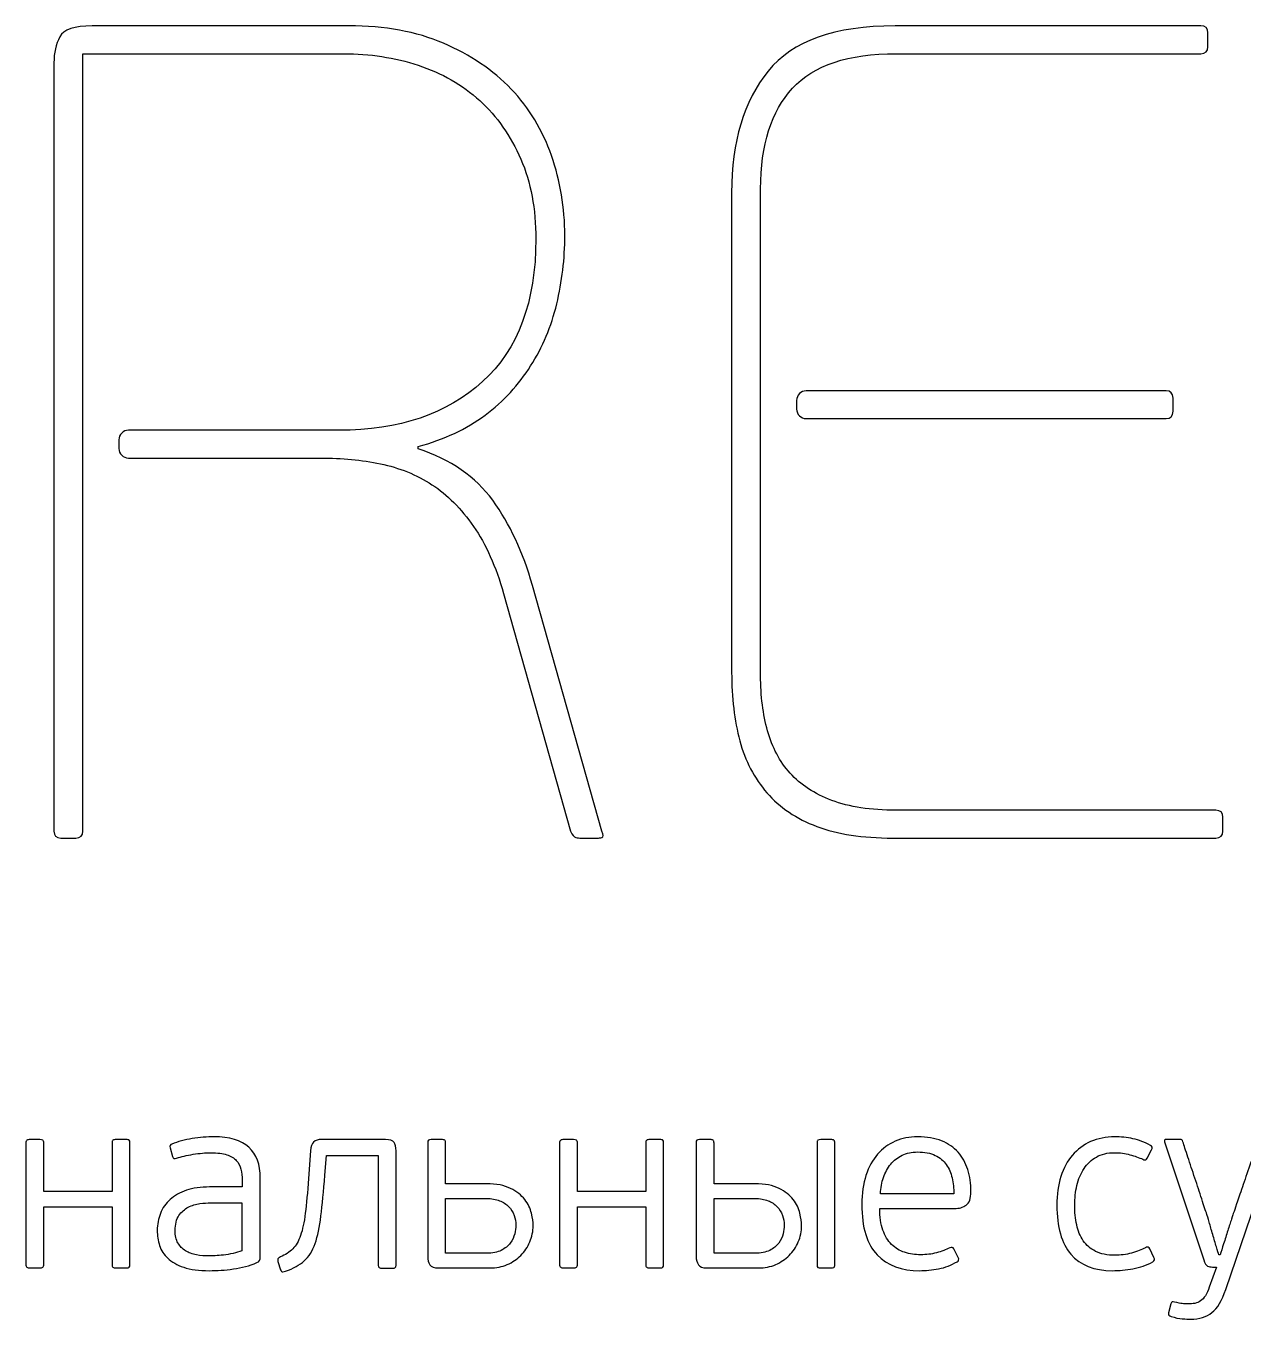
# Model space of a CAD drawing. Header units: centimetres. Extents: x -21.3 to 21.2, y -15.2 to 14.8.
# Drawn here: x 5.48 to 6.617, y -3.583 to -2.374 of the extents above; entities that cross this region are included whole.
import ezdxf

# ---------------------------------------------------------------- set-up
doc = ezdxf.new("R2010")
doc.units = ezdxf.units.CM
doc.header["$MEASUREMENT"] = 0
doc.layers.add('layer 1', color=7, linetype='Continuous')

msp = doc.modelspace()

# ---------------------------------------------------------------- linework, layer by layer
at = {"layer": 'layer 1', "color": 29}
for points, knots in [([(5.53288, -3.12645), (5.53288, -3.13079), (5.53071, -3.13295), (5.52638, -3.13295), (5.52638, -3.13295), (5.52638, -3.13295), (5.5123, -3.13295), (5.5123, -3.13295), (5.5123, -3.13295), (5.50797, -3.13295), (5.50581, -3.13079), (5.50581, -3.12645), (5.50581, -3.12645), (5.50581, -3.12645), (5.50581, -2.40857), (5.50581, -2.40857), (5.50581, -2.40857), (5.50581, -2.39918), (5.50761, -2.39106), (5.51122, -2.38421), (5.51122, -2.38421), (5.51483, -2.37735), (5.52494, -2.37392), (5.54154, -2.37392), (5.54154, -2.37392), (5.54154, -2.37392), (5.78138, -2.37392), (5.78138, -2.37392), (5.78138, -2.37392), (5.81512, -2.37392), (5.84472, -2.37933), (5.86981, -2.39016), (5.86981, -2.39016), (5.89507, -2.40099), (5.91618, -2.41524), (5.93315, -2.43293), (5.93315, -2.43293), (5.94993, -2.45062), (5.96256, -2.47137), (5.97086, -2.49519), (5.97086, -2.49519), (5.97916, -2.51901), (5.98332, -2.54392), (5.98332, -2.5699), (5.98332, -2.5699), (5.98332, -2.59156), (5.98079, -2.61285), (5.97574, -2.63379), (5.97574, -2.63379), (5.97068, -2.65472), (5.96256, -2.67403), (5.95137, -2.69172), (5.95137, -2.69172), (5.94037, -2.7094), (5.92611, -2.72474), (5.90879, -2.73773), (5.90879, -2.73773), (5.89146, -2.75073), (5.87052, -2.76047), (5.84616, -2.76697), (5.84616, -2.76697), (5.84616, -2.76697), (5.84616, -2.76913), (5.84616, -2.76913), (5.84616, -2.76913), (5.87666, -2.77924), (5.89994, -2.7953), (5.916, -2.81732), (5.916, -2.81732), (5.93188, -2.83934), (5.94434, -2.86586), (5.953, -2.8969), (5.953, -2.8969), (5.953, -2.8969), (6.01796, -3.12645), (6.01796, -3.12645), (6.01796, -3.12645), (6.01941, -3.13006), (6.01941, -3.13205), (6.01796, -3.13241), (6.01796, -3.13241), (6.01652, -3.13277), (6.01508, -3.13295), (6.01363, -3.13295), (6.01363, -3.13295), (6.01363, -3.13295), (5.99847, -3.13295), (5.99847, -3.13295), (5.99847, -3.13295), (5.99703, -3.13295), (5.99541, -3.13277), (5.9936, -3.13241), (5.9936, -3.13241), (5.9918, -3.13205), (5.99017, -3.13006), (5.98873, -3.12645), (5.98873, -3.12645), (5.98873, -3.12645), (5.92611, -2.90448), (5.92611, -2.90448), (5.92611, -2.90448), (5.91889, -2.87922), (5.90951, -2.85828), (5.89796, -2.84168), (5.89796, -2.84168), (5.8864, -2.82508), (5.87359, -2.81208), (5.85916, -2.8027), (5.85916, -2.8027), (5.84472, -2.79332), (5.82866, -2.78682), (5.81097, -2.78321), (5.81097, -2.78321), (5.79347, -2.7796), (5.77488, -2.7778), (5.75539, -2.7778), (5.75539, -2.7778), (5.75539, -2.7778), (5.57552, -2.7778), (5.57552, -2.7778), (5.57552, -2.7778), (5.57057, -2.7778), (5.56654, -2.77376), (5.56654, -2.76882), (5.56654, -2.76882), (5.56654, -2.76882), (5.56654, -2.76079), (5.56654, -2.76079), (5.56654, -2.76079), (5.56654, -2.75584), (5.57057, -2.75181), (5.57552, -2.75181), (5.57552, -2.75181), (5.57552, -2.75181), (5.77217, -2.75181), (5.77217, -2.75181), (5.77217, -2.75181), (5.82848, -2.75181), (5.87324, -2.73665), (5.90644, -2.70633), (5.90644, -2.70633), (5.93965, -2.67601), (5.95624, -2.63162), (5.95624, -2.57315), (5.95624, -2.57315), (5.95624, -2.545), (5.95155, -2.5201), (5.94217, -2.49844), (5.94217, -2.49844), (5.93279, -2.47678), (5.91997, -2.45856), (5.90373, -2.44376), (5.90373, -2.44376), (5.88749, -2.42896), (5.86836, -2.41795), (5.84634, -2.41073), (5.84634, -2.41073), (5.82433, -2.40352), (5.80105, -2.39991), (5.7765, -2.39991), (5.7765, -2.39991), (5.7765, -2.39991), (5.53288, -2.39991), (5.53288, -2.39991), (5.53288, -2.39991), (5.53288, -2.39991), (5.53288, -2.70138), (5.53288, -2.70138), (5.53288, -2.70138), (5.53288, -2.70138), (5.53288, -2.75181), (5.53288, -2.75181), (5.53288, -2.75181), (5.53288, -2.75181), (5.53288, -2.7778), (5.53288, -2.7778), (5.53288, -2.7778), (5.53288, -2.7778), (5.53288, -2.85057), (5.53288, -2.85057), (5.53288, -2.85057), (5.53288, -2.85057), (5.53288, -3.12645), (5.53288, -3.12645)], [0, 0, 0, 0, 0.0212766, 0.0212766, 0.0212766, 0.0212766, 0.0425532, 0.0425532, 0.0425532, 0.0425532, 0.0638298, 0.0638298, 0.0638298, 0.0638298, 0.0851064, 0.0851064, 0.0851064, 0.0851064, 0.106383, 0.106383, 0.106383, 0.106383, 0.1276596, 0.1276596, 0.1276596, 0.1276596, 0.1489362, 0.1489362, 0.1489362, 0.1489362, 0.1702128, 0.1702128, 0.1702128, 0.1702128, 0.1914894, 0.1914894, 0.1914894, 0.1914894, 0.212766, 0.212766, 0.212766, 0.212766, 0.2340426, 0.2340426, 0.2340426, 0.2340426, 0.2553191, 0.2553191, 0.2553191, 0.2553191, 0.2765957, 0.2765957, 0.2765957, 0.2765957, 0.2978723, 0.2978723, 0.2978723, 0.2978723, 0.3191489, 0.3191489, 0.3191489, 0.3191489, 0.3404255, 0.3404255, 0.3404255, 0.3404255, 0.3617021, 0.3617021, 0.3617021, 0.3617021, 0.3829787, 0.3829787, 0.3829787, 0.3829787, 0.4042553, 0.4042553, 0.4042553, 0.4042553, 0.4255319, 0.4255319, 0.4255319, 0.4255319, 0.4468085, 0.4468085, 0.4468085, 0.4468085, 0.4680851, 0.4680851, 0.4680851, 0.4680851, 0.4893617, 0.4893617, 0.4893617, 0.4893617, 0.5106383, 0.5106383, 0.5106383, 0.5106383, 0.5319149, 0.5319149, 0.5319149, 0.5319149, 0.5531915, 0.5531915, 0.5531915, 0.5531915, 0.5744681, 0.5744681, 0.5744681, 0.5744681, 0.5957447, 0.5957447, 0.5957447, 0.5957447, 0.6170213, 0.6170213, 0.6170213, 0.6170213, 0.6382979, 0.6382979, 0.6382979, 0.6382979, 0.6595745, 0.6595745, 0.6595745, 0.6595745, 0.6808511, 0.6808511, 0.6808511, 0.6808511, 0.7021277, 0.7021277, 0.7021277, 0.7021277, 0.7234043, 0.7234043, 0.7234043, 0.7234043, 0.7446809, 0.7446809, 0.7446809, 0.7446809, 0.7659574, 0.7659574, 0.7659574, 0.7659574, 0.787234, 0.787234, 0.787234, 0.787234, 0.8085106, 0.8085106, 0.8085106, 0.8085106, 0.8297872, 0.8297872, 0.8297872, 0.8297872, 0.8510638, 0.8510638, 0.8510638, 0.8510638, 0.8723404, 0.8723404, 0.8723404, 0.8723404, 0.893617, 0.893617, 0.893617, 0.893617, 0.9148936, 0.9148936, 0.9148936, 0.9148936, 0.9361702, 0.9361702, 0.9361702, 0.9361702, 0.9574468, 0.9574468, 0.9574468, 0.9574468, 1, 1, 1, 1]), ([(6.16631, -2.74098), (6.16631, -2.74098), (6.16631, -2.81558), (6.16631, -2.81558), (6.16631, -2.81558), (6.16631, -2.81558), (6.16631, -2.98136), (6.16631, -2.98136), (6.16631, -2.98136), (6.16631, -3.00013), (6.16847, -3.01727), (6.17281, -3.03279), (6.17281, -3.03279), (6.17714, -3.04831), (6.18418, -3.06148), (6.19392, -3.07231), (6.19392, -3.07231), (6.20366, -3.08314), (6.21666, -3.09162), (6.2329, -3.09776), (6.2329, -3.09776), (6.24914, -3.10389), (6.26917, -3.10696), (6.29299, -3.10696), (6.29299, -3.10696), (6.29299, -3.10696), (6.59184, -3.10696), (6.59184, -3.10696), (6.59184, -3.10696), (6.59617, -3.10696), (6.59834, -3.10913), (6.59834, -3.11346), (6.59834, -3.11346), (6.59834, -3.11346), (6.59834, -3.12645), (6.59834, -3.12645), (6.59834, -3.12645), (6.59834, -3.13079), (6.59617, -3.13295), (6.59184, -3.13295), (6.59184, -3.13295), (6.59184, -3.13295), (6.28974, -3.13295), (6.28974, -3.13295), (6.28974, -3.13295), (6.26159, -3.13295), (6.23795, -3.12934), (6.21882, -3.12212), (6.21882, -3.12212), (6.19969, -3.1149), (6.18418, -3.10444), (6.17226, -3.09072), (6.17226, -3.09072), (6.16035, -3.07701), (6.15187, -3.06076), (6.14682, -3.042), (6.14682, -3.042), (6.14177, -3.02323), (6.13924, -3.00193), (6.13924, -2.97811), (6.13924, -2.97811), (6.13924, -2.97811), (6.13924, -2.52984), (6.13924, -2.52984), (6.13924, -2.52984), (6.13924, -2.4822), (6.15061, -2.4443), (6.17334, -2.41615), (6.17334, -2.41615), (6.19608, -2.38799), (6.23561, -2.37392), (6.29191, -2.37392), (6.29191, -2.37392), (6.29191, -2.37392), (6.57777, -2.37392), (6.57777, -2.37392), (6.57777, -2.37392), (6.5821, -2.37392), (6.58426, -2.37609), (6.58426, -2.38042), (6.58426, -2.38042), (6.58426, -2.38042), (6.58426, -2.39341), (6.58426, -2.39341), (6.58426, -2.39341), (6.58426, -2.39774), (6.5821, -2.39991), (6.57777, -2.39991), (6.57777, -2.39991), (6.57777, -2.39991), (6.29299, -2.39991), (6.29299, -2.39991), (6.29299, -2.39991), (6.24824, -2.39991), (6.21594, -2.41073), (6.19608, -2.43221), (6.19608, -2.43221), (6.17623, -2.45387), (6.16631, -2.48508), (6.16631, -2.52623), (6.16631, -2.52623), (6.16631, -2.52623), (6.16631, -2.66639), (6.16631, -2.66639), (6.16631, -2.66639), (6.16631, -2.66639), (6.16631, -2.71499), (6.16631, -2.71499), (6.16631, -2.71499), (6.16631, -2.71499), (6.16631, -2.74098), (6.16631, -2.74098)], [0, 0, 0, 0, 0.0344828, 0.0344828, 0.0344828, 0.0344828, 0.0689655, 0.0689655, 0.0689655, 0.0689655, 0.1034483, 0.1034483, 0.1034483, 0.1034483, 0.137931, 0.137931, 0.137931, 0.137931, 0.1724138, 0.1724138, 0.1724138, 0.1724138, 0.2068966, 0.2068966, 0.2068966, 0.2068966, 0.2413793, 0.2413793, 0.2413793, 0.2413793, 0.2758621, 0.2758621, 0.2758621, 0.2758621, 0.3103448, 0.3103448, 0.3103448, 0.3103448, 0.3448276, 0.3448276, 0.3448276, 0.3448276, 0.3793103, 0.3793103, 0.3793103, 0.3793103, 0.4137931, 0.4137931, 0.4137931, 0.4137931, 0.4482759, 0.4482759, 0.4482759, 0.4482759, 0.4827586, 0.4827586, 0.4827586, 0.4827586, 0.5172414, 0.5172414, 0.5172414, 0.5172414, 0.5517241, 0.5517241, 0.5517241, 0.5517241, 0.5862069, 0.5862069, 0.5862069, 0.5862069, 0.6206897, 0.6206897, 0.6206897, 0.6206897, 0.6551724, 0.6551724, 0.6551724, 0.6551724, 0.6896552, 0.6896552, 0.6896552, 0.6896552, 0.7241379, 0.7241379, 0.7241379, 0.7241379, 0.7586207, 0.7586207, 0.7586207, 0.7586207, 0.7931034, 0.7931034, 0.7931034, 0.7931034, 0.8275862, 0.8275862, 0.8275862, 0.8275862, 0.862069, 0.862069, 0.862069, 0.862069, 0.8965517, 0.8965517, 0.8965517, 0.8965517, 0.9310345, 0.9310345, 0.9310345, 0.9310345, 1, 1, 1, 1]), ([(6.20895, -2.71499), (6.20895, -2.71499), (6.54528, -2.71499), (6.54528, -2.71499), (6.54528, -2.71499), (6.54961, -2.71499), (6.55178, -2.71734), (6.55178, -2.72185), (6.55178, -2.72185), (6.55178, -2.72185), (6.55178, -2.73413), (6.55178, -2.73413), (6.55178, -2.73413), (6.55178, -2.73864), (6.54961, -2.74098), (6.54528, -2.74098), (6.54528, -2.74098), (6.54528, -2.74098), (6.20895, -2.74098), (6.20895, -2.74098), (6.20895, -2.74098), (6.204, -2.74098), (6.19997, -2.73695), (6.19997, -2.73201), (6.19997, -2.73201), (6.19997, -2.73201), (6.19997, -2.72397), (6.19997, -2.72397), (6.19997, -2.72397), (6.19997, -2.71903), (6.204, -2.71499), (6.20895, -2.71499)], [0, 0, 0, 0, 0.1111111, 0.1111111, 0.1111111, 0.1111111, 0.2222222, 0.2222222, 0.2222222, 0.2222222, 0.3333333, 0.3333333, 0.3333333, 0.3333333, 0.4444444, 0.4444444, 0.4444444, 0.4444444, 0.5555556, 0.5555556, 0.5555556, 0.5555556, 0.6666667, 0.6666667, 0.6666667, 0.6666667, 0.7777778, 0.7777778, 0.7777778, 0.7777778, 1, 1, 1, 1]), ([(5.49628, -3.53131), (5.49628, -3.53268), (5.49597, -3.5336), (5.49536, -3.53405), (5.49536, -3.53405), (5.49479, -3.53451), (5.49387, -3.53474), (5.49265, -3.53474), (5.49265, -3.53474), (5.49265, -3.53474), (5.48343, -3.53474), (5.48343, -3.53474), (5.48343, -3.53474), (5.48221, -3.53474), (5.48126, -3.53451), (5.48061, -3.53405), (5.48061, -3.53405), (5.47992, -3.5336), (5.47958, -3.53268), (5.47958, -3.53131), (5.47958, -3.53131), (5.47958, -3.53131), (5.47958, -3.41809), (5.47958, -3.41809), (5.47958, -3.41809), (5.47958, -3.41672), (5.47992, -3.4158), (5.48061, -3.41535), (5.48061, -3.41535), (5.48126, -3.41489), (5.48221, -3.41466), (5.48343, -3.41466), (5.48343, -3.41466), (5.48343, -3.41466), (5.49265, -3.41466), (5.49265, -3.41466), (5.49265, -3.41466), (5.49387, -3.41466), (5.49479, -3.41489), (5.49536, -3.41535), (5.49536, -3.41535), (5.49597, -3.4158), (5.49628, -3.41672), (5.49628, -3.41809), (5.49628, -3.41809), (5.49628, -3.41809), (5.49628, -3.46315), (5.49628, -3.46315), (5.49628, -3.46315), (5.49628, -3.46315), (5.56009, -3.46315), (5.56009, -3.46315), (5.56009, -3.46315), (5.56009, -3.46315), (5.56009, -3.41809), (5.56009, -3.41809), (5.56009, -3.41809), (5.56009, -3.41672), (5.56039, -3.4158), (5.561, -3.41535), (5.561, -3.41535), (5.56165, -3.41489), (5.56256, -3.41466), (5.56379, -3.41466), (5.56379, -3.41466), (5.56379, -3.41466), (5.57331, -3.41466), (5.57331, -3.41466), (5.57331, -3.41466), (5.57469, -3.41466), (5.57564, -3.41489), (5.5761, -3.41535), (5.5761, -3.41535), (5.57656, -3.4158), (5.57678, -3.41672), (5.57678, -3.41809), (5.57678, -3.41809), (5.57678, -3.41809), (5.57678, -3.53131), (5.57678, -3.53131), (5.57678, -3.53131), (5.57678, -3.53268), (5.57656, -3.5336), (5.5761, -3.53405), (5.5761, -3.53405), (5.57564, -3.53451), (5.57469, -3.53474), (5.57331, -3.53474), (5.57331, -3.53474), (5.57331, -3.53474), (5.56379, -3.53474), (5.56379, -3.53474), (5.56379, -3.53474), (5.56256, -3.53474), (5.56165, -3.53451), (5.561, -3.53405), (5.561, -3.53405), (5.56039, -3.5336), (5.56009, -3.53268), (5.56009, -3.53131), (5.56009, -3.53131), (5.56009, -3.53131), (5.56009, -3.47756), (5.56009, -3.47756), (5.56009, -3.47756), (5.56009, -3.47756), (5.49628, -3.47756), (5.49628, -3.47756), (5.49628, -3.47756), (5.49628, -3.47756), (5.49628, -3.53131), (5.49628, -3.53131)], [0, 0, 0, 0, 0.0344828, 0.0344828, 0.0344828, 0.0344828, 0.0689655, 0.0689655, 0.0689655, 0.0689655, 0.1034483, 0.1034483, 0.1034483, 0.1034483, 0.137931, 0.137931, 0.137931, 0.137931, 0.1724138, 0.1724138, 0.1724138, 0.1724138, 0.2068966, 0.2068966, 0.2068966, 0.2068966, 0.2413793, 0.2413793, 0.2413793, 0.2413793, 0.2758621, 0.2758621, 0.2758621, 0.2758621, 0.3103448, 0.3103448, 0.3103448, 0.3103448, 0.3448276, 0.3448276, 0.3448276, 0.3448276, 0.3793103, 0.3793103, 0.3793103, 0.3793103, 0.4137931, 0.4137931, 0.4137931, 0.4137931, 0.4482759, 0.4482759, 0.4482759, 0.4482759, 0.4827586, 0.4827586, 0.4827586, 0.4827586, 0.5172414, 0.5172414, 0.5172414, 0.5172414, 0.5517241, 0.5517241, 0.5517241, 0.5517241, 0.5862069, 0.5862069, 0.5862069, 0.5862069, 0.6206897, 0.6206897, 0.6206897, 0.6206897, 0.6551724, 0.6551724, 0.6551724, 0.6551724, 0.6896552, 0.6896552, 0.6896552, 0.6896552, 0.7241379, 0.7241379, 0.7241379, 0.7241379, 0.7586207, 0.7586207, 0.7586207, 0.7586207, 0.7931034, 0.7931034, 0.7931034, 0.7931034, 0.8275862, 0.8275862, 0.8275862, 0.8275862, 0.862069, 0.862069, 0.862069, 0.862069, 0.8965517, 0.8965517, 0.8965517, 0.8965517, 0.9310345, 0.9310345, 0.9310345, 0.9310345, 1, 1, 1, 1]), ([(5.69869, -3.52422), (5.69869, -3.52697), (5.69762, -3.52879), (5.69549, -3.52971), (5.69549, -3.52971), (5.68863, -3.5326), (5.68131, -3.53459), (5.67353, -3.53566), (5.67353, -3.53566), (5.66576, -3.53672), (5.65829, -3.53726), (5.65112, -3.53726), (5.65112, -3.53726), (5.64136, -3.53726), (5.63336, -3.53619), (5.6271, -3.53405), (5.6271, -3.53405), (5.62085, -3.53192), (5.61589, -3.5291), (5.61224, -3.52567), (5.61224, -3.52567), (5.60858, -3.52223), (5.60602, -3.51827), (5.60457, -3.51374), (5.60457, -3.51374), (5.60312, -3.50924), (5.6024, -3.50451), (5.6024, -3.49963), (5.6024, -3.49963), (5.6024, -3.49399), (5.60339, -3.48865), (5.60537, -3.4837), (5.60537, -3.4837), (5.60736, -3.4787), (5.61037, -3.47439), (5.61441, -3.47074), (5.61441, -3.47074), (5.61845, -3.46708), (5.62352, -3.46418), (5.62962, -3.46212), (5.62962, -3.46212), (5.63572, -3.46006), (5.64296, -3.45903), (5.65135, -3.45903), (5.65135, -3.45903), (5.65135, -3.45903), (5.68177, -3.45903), (5.68177, -3.45903), (5.68177, -3.45903), (5.68177, -3.45903), (5.68177, -3.45293), (5.68177, -3.45293), (5.68177, -3.45293), (5.68177, -3.4492), (5.68138, -3.44569), (5.68063, -3.44245), (5.68063, -3.44245), (5.67986, -3.43921), (5.67841, -3.43647), (5.67628, -3.43422), (5.67628, -3.43422), (5.67414, -3.43197), (5.67117, -3.43022), (5.66736, -3.42892), (5.66736, -3.42892), (5.66355, -3.42766), (5.65859, -3.42701), (5.65249, -3.42701), (5.65249, -3.42701), (5.64746, -3.42701), (5.64193, -3.42751), (5.63591, -3.4285), (5.63591, -3.4285), (5.62989, -3.42949), (5.62474, -3.43067), (5.62047, -3.43204), (5.62047, -3.43204), (5.6194, -3.43235), (5.61857, -3.43247), (5.61795, -3.43239), (5.61795, -3.43239), (5.61734, -3.43231), (5.61689, -3.43174), (5.61658, -3.43067), (5.61658, -3.43067), (5.61658, -3.43067), (5.6143, -3.42236), (5.6143, -3.42236), (5.6143, -3.42236), (5.61384, -3.42065), (5.61445, -3.4195), (5.61612, -3.41889), (5.61612, -3.41889), (5.61887, -3.41779), (5.62184, -3.41684), (5.62505, -3.416), (5.62505, -3.416), (5.62825, -3.41512), (5.63156, -3.41439), (5.63499, -3.41378), (5.63499, -3.41378), (5.63842, -3.41314), (5.64189, -3.41272), (5.6454, -3.41249), (5.6454, -3.41249), (5.64891, -3.41226), (5.65219, -3.41215), (5.65524, -3.41215), (5.65524, -3.41215), (5.67003, -3.41215), (5.68097, -3.41542), (5.68806, -3.42198), (5.68806, -3.42198), (5.69515, -3.42854), (5.69869, -3.43814), (5.69869, -3.4508), (5.69869, -3.4508), (5.69869, -3.4508), (5.69869, -3.52422), (5.69869, -3.52422)], [0, 0, 0, 0, 0.0322581, 0.0322581, 0.0322581, 0.0322581, 0.0645161, 0.0645161, 0.0645161, 0.0645161, 0.0967742, 0.0967742, 0.0967742, 0.0967742, 0.1290323, 0.1290323, 0.1290323, 0.1290323, 0.1612903, 0.1612903, 0.1612903, 0.1612903, 0.1935484, 0.1935484, 0.1935484, 0.1935484, 0.2258065, 0.2258065, 0.2258065, 0.2258065, 0.2580645, 0.2580645, 0.2580645, 0.2580645, 0.2903226, 0.2903226, 0.2903226, 0.2903226, 0.3225806, 0.3225806, 0.3225806, 0.3225806, 0.3548387, 0.3548387, 0.3548387, 0.3548387, 0.3870968, 0.3870968, 0.3870968, 0.3870968, 0.4193548, 0.4193548, 0.4193548, 0.4193548, 0.4516129, 0.4516129, 0.4516129, 0.4516129, 0.483871, 0.483871, 0.483871, 0.483871, 0.516129, 0.516129, 0.516129, 0.516129, 0.5483871, 0.5483871, 0.5483871, 0.5483871, 0.5806452, 0.5806452, 0.5806452, 0.5806452, 0.6129032, 0.6129032, 0.6129032, 0.6129032, 0.6451613, 0.6451613, 0.6451613, 0.6451613, 0.6774194, 0.6774194, 0.6774194, 0.6774194, 0.7096774, 0.7096774, 0.7096774, 0.7096774, 0.7419355, 0.7419355, 0.7419355, 0.7419355, 0.7741935, 0.7741935, 0.7741935, 0.7741935, 0.8064516, 0.8064516, 0.8064516, 0.8064516, 0.8387097, 0.8387097, 0.8387097, 0.8387097, 0.8709677, 0.8709677, 0.8709677, 0.8709677, 0.9032258, 0.9032258, 0.9032258, 0.9032258, 0.9354839, 0.9354839, 0.9354839, 0.9354839, 1, 1, 1, 1]), ([(5.74558, -3.42511), (5.74573, -3.42141), (5.74672, -3.41874), (5.74855, -3.4171), (5.74855, -3.4171), (5.75042, -3.41546), (5.75286, -3.41466), (5.75591, -3.41466), (5.75591, -3.41466), (5.75591, -3.41466), (5.81576, -3.41466), (5.81576, -3.41466), (5.81576, -3.41466), (5.81976, -3.41466), (5.82239, -3.41554), (5.82369, -3.41733), (5.82369, -3.41733), (5.82499, -3.41912), (5.82563, -3.42172), (5.82563, -3.42511), (5.82563, -3.42511), (5.82563, -3.42511), (5.82563, -3.532), (5.82563, -3.532), (5.82563, -3.532), (5.82563, -3.53321), (5.82537, -3.53402), (5.82483, -3.5344), (5.82483, -3.5344), (5.8243, -3.53478), (5.82331, -3.53497), (5.82193, -3.53497), (5.82193, -3.53497), (5.82193, -3.53497), (5.81263, -3.53497), (5.81263, -3.53497), (5.81263, -3.53497), (5.81141, -3.53497), (5.8105, -3.53478), (5.80985, -3.5344), (5.80985, -3.5344), (5.80924, -3.53402), (5.80893, -3.53321), (5.80893, -3.532), (5.80893, -3.532), (5.80893, -3.532), (5.80893, -3.42953), (5.80893, -3.42953), (5.80893, -3.42953), (5.80893, -3.42953), (5.76045, -3.42953), (5.76045, -3.42953), (5.76045, -3.42953), (5.76045, -3.42953), (5.75907, -3.44805), (5.75907, -3.44805), (5.75907, -3.44805), (5.75785, -3.46315), (5.75664, -3.47584), (5.75542, -3.48614), (5.75542, -3.48614), (5.7542, -3.49643), (5.75236, -3.50501), (5.74993, -3.51187), (5.74993, -3.51187), (5.74748, -3.51873), (5.74409, -3.52414), (5.73975, -3.52811), (5.73975, -3.52811), (5.7354, -3.53207), (5.72957, -3.53527), (5.72225, -3.53771), (5.72225, -3.53771), (5.72133, -3.53802), (5.72046, -3.53821), (5.71962, -3.53829), (5.71962, -3.53829), (5.71878, -3.53836), (5.71813, -3.53779), (5.71768, -3.53657), (5.71768, -3.53657), (5.71768, -3.53657), (5.71516, -3.52879), (5.71516, -3.52879), (5.71516, -3.52879), (5.71486, -3.52757), (5.71486, -3.5267), (5.71516, -3.52616), (5.71516, -3.52616), (5.71547, -3.52563), (5.71623, -3.52506), (5.71745, -3.52445), (5.71745, -3.52445), (5.72217, -3.52246), (5.72602, -3.51995), (5.729, -3.5169), (5.729, -3.5169), (5.73197, -3.51385), (5.73441, -3.50966), (5.73632, -3.50432), (5.73632, -3.50432), (5.73822, -3.49898), (5.73971, -3.49204), (5.74078, -3.48351), (5.74078, -3.48351), (5.74184, -3.47497), (5.74283, -3.46414), (5.74375, -3.45103), (5.74375, -3.45103), (5.74375, -3.45103), (5.74558, -3.42511), (5.74558, -3.42511)], [0, 0, 0, 0, 0.0344828, 0.0344828, 0.0344828, 0.0344828, 0.0689655, 0.0689655, 0.0689655, 0.0689655, 0.1034483, 0.1034483, 0.1034483, 0.1034483, 0.137931, 0.137931, 0.137931, 0.137931, 0.1724138, 0.1724138, 0.1724138, 0.1724138, 0.2068966, 0.2068966, 0.2068966, 0.2068966, 0.2413793, 0.2413793, 0.2413793, 0.2413793, 0.2758621, 0.2758621, 0.2758621, 0.2758621, 0.3103448, 0.3103448, 0.3103448, 0.3103448, 0.3448276, 0.3448276, 0.3448276, 0.3448276, 0.3793103, 0.3793103, 0.3793103, 0.3793103, 0.4137931, 0.4137931, 0.4137931, 0.4137931, 0.4482759, 0.4482759, 0.4482759, 0.4482759, 0.4827586, 0.4827586, 0.4827586, 0.4827586, 0.5172414, 0.5172414, 0.5172414, 0.5172414, 0.5517241, 0.5517241, 0.5517241, 0.5517241, 0.5862069, 0.5862069, 0.5862069, 0.5862069, 0.6206897, 0.6206897, 0.6206897, 0.6206897, 0.6551724, 0.6551724, 0.6551724, 0.6551724, 0.6896552, 0.6896552, 0.6896552, 0.6896552, 0.7241379, 0.7241379, 0.7241379, 0.7241379, 0.7586207, 0.7586207, 0.7586207, 0.7586207, 0.7931034, 0.7931034, 0.7931034, 0.7931034, 0.8275862, 0.8275862, 0.8275862, 0.8275862, 0.862069, 0.862069, 0.862069, 0.862069, 0.8965517, 0.8965517, 0.8965517, 0.8965517, 0.9310345, 0.9310345, 0.9310345, 0.9310345, 1, 1, 1, 1]), ([(5.91015, -3.45606), (5.91945, -3.45606), (5.92692, -3.45751), (5.93263, -3.46041), (5.93263, -3.46041), (5.93832, -3.4633), (5.94274, -3.46677), (5.94586, -3.47081), (5.94586, -3.47081), (5.94895, -3.47485), (5.95105, -3.47912), (5.95211, -3.48362), (5.95211, -3.48362), (5.95318, -3.48812), (5.95372, -3.49197), (5.95372, -3.49517), (5.95372, -3.49517), (5.95372, -3.50051), (5.95268, -3.50558), (5.95063, -3.51038), (5.95063, -3.51038), (5.94857, -3.51518), (5.94575, -3.51938), (5.94216, -3.52296), (5.94216, -3.52296), (5.93858, -3.52654), (5.93435, -3.5294), (5.92947, -3.53154), (5.92947, -3.53154), (5.92459, -3.53367), (5.91925, -3.53474), (5.91346, -3.53474), (5.91346, -3.53474), (5.91346, -3.53474), (5.86497, -3.53474), (5.86497, -3.53474), (5.86497, -3.53474), (5.86116, -3.53474), (5.85857, -3.53371), (5.8572, -3.53165), (5.8572, -3.53165), (5.85582, -3.5296), (5.85514, -3.52712), (5.85514, -3.52422), (5.85514, -3.52422), (5.85514, -3.52422), (5.85514, -3.41809), (5.85514, -3.41809), (5.85514, -3.41809), (5.85514, -3.41672), (5.85537, -3.4158), (5.85582, -3.41535), (5.85582, -3.41535), (5.85628, -3.41489), (5.85716, -3.41466), (5.85838, -3.41466), (5.85838, -3.41466), (5.85838, -3.41466), (5.86814, -3.41466), (5.86814, -3.41466), (5.86814, -3.41466), (5.86951, -3.41466), (5.8705, -3.41489), (5.87103, -3.41535), (5.87103, -3.41535), (5.87157, -3.4158), (5.87183, -3.41672), (5.87183, -3.41809), (5.87183, -3.41809), (5.87183, -3.41809), (5.87183, -3.45606), (5.87183, -3.45606), (5.87183, -3.45606), (5.87183, -3.45606), (5.91015, -3.45606), (5.91015, -3.45606)], [0, 0, 0, 0, 0.05, 0.05, 0.05, 0.05, 0.1, 0.1, 0.1, 0.1, 0.15, 0.15, 0.15, 0.15, 0.2, 0.2, 0.2, 0.2, 0.25, 0.25, 0.25, 0.25, 0.3, 0.3, 0.3, 0.3, 0.35, 0.35, 0.35, 0.35, 0.4, 0.4, 0.4, 0.4, 0.45, 0.45, 0.45, 0.45, 0.5, 0.5, 0.5, 0.5, 0.55, 0.55, 0.55, 0.55, 0.6, 0.6, 0.6, 0.6, 0.65, 0.65, 0.65, 0.65, 0.7, 0.7, 0.7, 0.7, 0.75, 0.75, 0.75, 0.75, 0.8, 0.8, 0.8, 0.8, 0.85, 0.85, 0.85, 0.85, 0.9, 0.9, 0.9, 0.9, 1, 1, 1, 1]), ([(5.99512, -3.53131), (5.99512, -3.53268), (5.99481, -3.5336), (5.9942, -3.53405), (5.9942, -3.53405), (5.99363, -3.53451), (5.99271, -3.53474), (5.99149, -3.53474), (5.99149, -3.53474), (5.99149, -3.53474), (5.98227, -3.53474), (5.98227, -3.53474), (5.98227, -3.53474), (5.98105, -3.53474), (5.9801, -3.53451), (5.97945, -3.53405), (5.97945, -3.53405), (5.97876, -3.5336), (5.97842, -3.53268), (5.97842, -3.53131), (5.97842, -3.53131), (5.97842, -3.53131), (5.97842, -3.41809), (5.97842, -3.41809), (5.97842, -3.41809), (5.97842, -3.41672), (5.97876, -3.4158), (5.97945, -3.41535), (5.97945, -3.41535), (5.9801, -3.41489), (5.98105, -3.41466), (5.98227, -3.41466), (5.98227, -3.41466), (5.98227, -3.41466), (5.99149, -3.41466), (5.99149, -3.41466), (5.99149, -3.41466), (5.99271, -3.41466), (5.99363, -3.41489), (5.9942, -3.41535), (5.9942, -3.41535), (5.99481, -3.4158), (5.99512, -3.41672), (5.99512, -3.41809), (5.99512, -3.41809), (5.99512, -3.41809), (5.99512, -3.46315), (5.99512, -3.46315), (5.99512, -3.46315), (5.99512, -3.46315), (6.05893, -3.46315), (6.05893, -3.46315), (6.05893, -3.46315), (6.05893, -3.46315), (6.05893, -3.41809), (6.05893, -3.41809), (6.05893, -3.41809), (6.05893, -3.41672), (6.05923, -3.4158), (6.05984, -3.41535), (6.05984, -3.41535), (6.06049, -3.41489), (6.06141, -3.41466), (6.06263, -3.41466), (6.06263, -3.41466), (6.06263, -3.41466), (6.07216, -3.41466), (6.07216, -3.41466), (6.07216, -3.41466), (6.07353, -3.41466), (6.07448, -3.41489), (6.07494, -3.41535), (6.07494, -3.41535), (6.0754, -3.4158), (6.07563, -3.41672), (6.07563, -3.41809), (6.07563, -3.41809), (6.07563, -3.41809), (6.07563, -3.53131), (6.07563, -3.53131), (6.07563, -3.53131), (6.07563, -3.53268), (6.0754, -3.5336), (6.07494, -3.53405), (6.07494, -3.53405), (6.07448, -3.53451), (6.07353, -3.53474), (6.07216, -3.53474), (6.07216, -3.53474), (6.07216, -3.53474), (6.06263, -3.53474), (6.06263, -3.53474), (6.06263, -3.53474), (6.06141, -3.53474), (6.06049, -3.53451), (6.05984, -3.53405), (6.05984, -3.53405), (6.05923, -3.5336), (6.05893, -3.53268), (6.05893, -3.53131), (6.05893, -3.53131), (6.05893, -3.53131), (6.05893, -3.47756), (6.05893, -3.47756), (6.05893, -3.47756), (6.05893, -3.47756), (5.99512, -3.47756), (5.99512, -3.47756), (5.99512, -3.47756), (5.99512, -3.47756), (5.99512, -3.53131), (5.99512, -3.53131)], [0, 0, 0, 0, 0.0344828, 0.0344828, 0.0344828, 0.0344828, 0.0689655, 0.0689655, 0.0689655, 0.0689655, 0.1034483, 0.1034483, 0.1034483, 0.1034483, 0.137931, 0.137931, 0.137931, 0.137931, 0.1724138, 0.1724138, 0.1724138, 0.1724138, 0.2068966, 0.2068966, 0.2068966, 0.2068966, 0.2413793, 0.2413793, 0.2413793, 0.2413793, 0.2758621, 0.2758621, 0.2758621, 0.2758621, 0.3103448, 0.3103448, 0.3103448, 0.3103448, 0.3448276, 0.3448276, 0.3448276, 0.3448276, 0.3793103, 0.3793103, 0.3793103, 0.3793103, 0.4137931, 0.4137931, 0.4137931, 0.4137931, 0.4482759, 0.4482759, 0.4482759, 0.4482759, 0.4827586, 0.4827586, 0.4827586, 0.4827586, 0.5172414, 0.5172414, 0.5172414, 0.5172414, 0.5517241, 0.5517241, 0.5517241, 0.5517241, 0.5862069, 0.5862069, 0.5862069, 0.5862069, 0.6206897, 0.6206897, 0.6206897, 0.6206897, 0.6551724, 0.6551724, 0.6551724, 0.6551724, 0.6896552, 0.6896552, 0.6896552, 0.6896552, 0.7241379, 0.7241379, 0.7241379, 0.7241379, 0.7586207, 0.7586207, 0.7586207, 0.7586207, 0.7931034, 0.7931034, 0.7931034, 0.7931034, 0.8275862, 0.8275862, 0.8275862, 0.8275862, 0.862069, 0.862069, 0.862069, 0.862069, 0.8965517, 0.8965517, 0.8965517, 0.8965517, 0.9310345, 0.9310345, 0.9310345, 0.9310345, 1, 1, 1, 1]), ([(6.16105, -3.45606), (6.17035, -3.45606), (6.17782, -3.45751), (6.18354, -3.46041), (6.18354, -3.46041), (6.18922, -3.4633), (6.19365, -3.46677), (6.19677, -3.47081), (6.19677, -3.47081), (6.19986, -3.47485), (6.20195, -3.47912), (6.20302, -3.48362), (6.20302, -3.48362), (6.20409, -3.48812), (6.20463, -3.49197), (6.20463, -3.49517), (6.20463, -3.49517), (6.20463, -3.50051), (6.20359, -3.50558), (6.20154, -3.51038), (6.20154, -3.51038), (6.19948, -3.51518), (6.19666, -3.51938), (6.19307, -3.52296), (6.19307, -3.52296), (6.18949, -3.52654), (6.18526, -3.5294), (6.18038, -3.53154), (6.18038, -3.53154), (6.1755, -3.53367), (6.17016, -3.53474), (6.16437, -3.53474), (6.16437, -3.53474), (6.16437, -3.53474), (6.11588, -3.53474), (6.11588, -3.53474), (6.11588, -3.53474), (6.11207, -3.53474), (6.10947, -3.53371), (6.10811, -3.53165), (6.10811, -3.53165), (6.10673, -3.5296), (6.10605, -3.52712), (6.10605, -3.52422), (6.10605, -3.52422), (6.10605, -3.52422), (6.10605, -3.41809), (6.10605, -3.41809), (6.10605, -3.41809), (6.10605, -3.41672), (6.10627, -3.4158), (6.10673, -3.41535), (6.10673, -3.41535), (6.10719, -3.41489), (6.10806, -3.41466), (6.10929, -3.41466), (6.10929, -3.41466), (6.10929, -3.41466), (6.11904, -3.41466), (6.11904, -3.41466), (6.11904, -3.41466), (6.12042, -3.41466), (6.12141, -3.41489), (6.12194, -3.41535), (6.12194, -3.41535), (6.12247, -3.4158), (6.12274, -3.41672), (6.12274, -3.41809), (6.12274, -3.41809), (6.12274, -3.41809), (6.12274, -3.45606), (6.12274, -3.45606), (6.12274, -3.45606), (6.12274, -3.45606), (6.16105, -3.45606), (6.16105, -3.45606)], [0, 0, 0, 0, 0.05, 0.05, 0.05, 0.05, 0.1, 0.1, 0.1, 0.1, 0.15, 0.15, 0.15, 0.15, 0.2, 0.2, 0.2, 0.2, 0.25, 0.25, 0.25, 0.25, 0.3, 0.3, 0.3, 0.3, 0.35, 0.35, 0.35, 0.35, 0.4, 0.4, 0.4, 0.4, 0.45, 0.45, 0.45, 0.45, 0.5, 0.5, 0.5, 0.5, 0.55, 0.55, 0.55, 0.55, 0.6, 0.6, 0.6, 0.6, 0.65, 0.65, 0.65, 0.65, 0.7, 0.7, 0.7, 0.7, 0.75, 0.75, 0.75, 0.75, 0.8, 0.8, 0.8, 0.8, 0.85, 0.85, 0.85, 0.85, 0.9, 0.9, 0.9, 0.9, 1, 1, 1, 1]), ([(6.21903, -3.41809), (6.21903, -3.41672), (6.2193, -3.4158), (6.21983, -3.41535), (6.21983, -3.41535), (6.22037, -3.41489), (6.22128, -3.41466), (6.2225, -3.41466), (6.2225, -3.41466), (6.2225, -3.41466), (6.23203, -3.41466), (6.23203, -3.41466), (6.23203, -3.41466), (6.23325, -3.41466), (6.23417, -3.41489), (6.23482, -3.41535), (6.23482, -3.41535), (6.23543, -3.4158), (6.23573, -3.41672), (6.23573, -3.41809), (6.23573, -3.41809), (6.23573, -3.41809), (6.23573, -3.53154), (6.23573, -3.53154), (6.23573, -3.53154), (6.23573, -3.53291), (6.23543, -3.53379), (6.23482, -3.53417), (6.23482, -3.53417), (6.23417, -3.53455), (6.23325, -3.53474), (6.23203, -3.53474), (6.23203, -3.53474), (6.23203, -3.53474), (6.2225, -3.53474), (6.2225, -3.53474), (6.2225, -3.53474), (6.22128, -3.53474), (6.22037, -3.53455), (6.21983, -3.53417), (6.21983, -3.53417), (6.2193, -3.53379), (6.21903, -3.53291), (6.21903, -3.53154), (6.21903, -3.53154), (6.21903, -3.53154), (6.21903, -3.41809), (6.21903, -3.41809)], [0, 0, 0, 0, 0.0769231, 0.0769231, 0.0769231, 0.0769231, 0.1538462, 0.1538462, 0.1538462, 0.1538462, 0.2307692, 0.2307692, 0.2307692, 0.2307692, 0.3076923, 0.3076923, 0.3076923, 0.3076923, 0.3846154, 0.3846154, 0.3846154, 0.3846154, 0.4615385, 0.4615385, 0.4615385, 0.4615385, 0.5384615, 0.5384615, 0.5384615, 0.5384615, 0.6153846, 0.6153846, 0.6153846, 0.6153846, 0.6923077, 0.6923077, 0.6923077, 0.6923077, 0.7692308, 0.7692308, 0.7692308, 0.7692308, 0.8461538, 0.8461538, 0.8461538, 0.8461538, 1, 1, 1, 1]), ([(6.31304, -3.41215), (6.32173, -3.41215), (6.3292, -3.4134), (6.33545, -3.41592), (6.33545, -3.41592), (6.34171, -3.41843), (6.34685, -3.42198), (6.35089, -3.42655), (6.35089, -3.42655), (6.35493, -3.43113), (6.35795, -3.43654), (6.35992, -3.44279), (6.35992, -3.44279), (6.36191, -3.44905), (6.3629, -3.45591), (6.3629, -3.46338), (6.3629, -3.46338), (6.3629, -3.46978), (6.36142, -3.47401), (6.35844, -3.47607), (6.35844, -3.47607), (6.35547, -3.47813), (6.35185, -3.47916), (6.34758, -3.47916), (6.34758, -3.47916), (6.34758, -3.47916), (6.27759, -3.47916), (6.27759, -3.47916), (6.27759, -3.47916), (6.27759, -3.48705), (6.27858, -3.49376), (6.28056, -3.49929), (6.28056, -3.49929), (6.28254, -3.50481), (6.28529, -3.50932), (6.28872, -3.51271), (6.28872, -3.51271), (6.29215, -3.51614), (6.29623, -3.51862), (6.30088, -3.5201), (6.30088, -3.5201), (6.30553, -3.52163), (6.31056, -3.52239), (6.3159, -3.52239), (6.3159, -3.52239), (6.32097, -3.52239), (6.32589, -3.52178), (6.33073, -3.52056), (6.33073, -3.52056), (6.33553, -3.51934), (6.33961, -3.51781), (6.343, -3.51599), (6.343, -3.51599), (6.34483, -3.51507), (6.34613, -3.51538), (6.34689, -3.5169), (6.34689, -3.5169), (6.34689, -3.5169), (6.35101, -3.52494), (6.35101, -3.52494), (6.35101, -3.52494), (6.35192, -3.52681), (6.35154, -3.52811), (6.34986, -3.52891), (6.34986, -3.52891), (6.34453, -3.53215), (6.33881, -3.53436), (6.33271, -3.5355), (6.33271, -3.5355), (6.32661, -3.53668), (6.32066, -3.53726), (6.31487, -3.53726), (6.31487, -3.53726), (6.2981, -3.53726), (6.28491, -3.53234), (6.2753, -3.5225), (6.2753, -3.5225), (6.26569, -3.51267), (6.26089, -3.49692), (6.26089, -3.47527), (6.26089, -3.47527), (6.26089, -3.46506), (6.26219, -3.45602), (6.26478, -3.44817), (6.26478, -3.44817), (6.26737, -3.44032), (6.27099, -3.43372), (6.27565, -3.42839), (6.27565, -3.42839), (6.2803, -3.42305), (6.28579, -3.41901), (6.29211, -3.41626), (6.29211, -3.41626), (6.29844, -3.41352), (6.30541, -3.41215), (6.31304, -3.41215)], [0, 0, 0, 0, 0.04, 0.04, 0.04, 0.04, 0.08, 0.08, 0.08, 0.08, 0.12, 0.12, 0.12, 0.12, 0.16, 0.16, 0.16, 0.16, 0.2, 0.2, 0.2, 0.2, 0.24, 0.24, 0.24, 0.24, 0.28, 0.28, 0.28, 0.28, 0.32, 0.32, 0.32, 0.32, 0.36, 0.36, 0.36, 0.36, 0.4, 0.4, 0.4, 0.4, 0.44, 0.44, 0.44, 0.44, 0.48, 0.48, 0.48, 0.48, 0.52, 0.52, 0.52, 0.52, 0.56, 0.56, 0.56, 0.56, 0.6, 0.6, 0.6, 0.6, 0.64, 0.64, 0.64, 0.64, 0.68, 0.68, 0.68, 0.68, 0.72, 0.72, 0.72, 0.72, 0.76, 0.76, 0.76, 0.76, 0.8, 0.8, 0.8, 0.8, 0.84, 0.84, 0.84, 0.84, 0.88, 0.88, 0.88, 0.88, 0.92, 0.92, 0.92, 0.92, 1, 1, 1, 1]), ([(6.49739, -3.52285), (6.50272, -3.52285), (6.50795, -3.52216), (6.51306, -3.52079), (6.51306, -3.52079), (6.51816, -3.51942), (6.52247, -3.51774), (6.52598, -3.51576), (6.52598, -3.51576), (6.5272, -3.51515), (6.52808, -3.51499), (6.52861, -3.5153), (6.52861, -3.5153), (6.52914, -3.51561), (6.52964, -3.51614), (6.5301, -3.5169), (6.5301, -3.5169), (6.5301, -3.5169), (6.53375, -3.52491), (6.53375, -3.52491), (6.53375, -3.52491), (6.53452, -3.52582), (6.53475, -3.52658), (6.53444, -3.52719), (6.53444, -3.52719), (6.53414, -3.5278), (6.5336, -3.52841), (6.53284, -3.52902), (6.53284, -3.52902), (6.52704, -3.53207), (6.52087, -3.53421), (6.51431, -3.53543), (6.51431, -3.53543), (6.50776, -3.53665), (6.50135, -3.53726), (6.4951, -3.53726), (6.4951, -3.53726), (6.47802, -3.53726), (6.4651, -3.53215), (6.45633, -3.52193), (6.45633, -3.52193), (6.44757, -3.51172), (6.44318, -3.49639), (6.44318, -3.47596), (6.44318, -3.47596), (6.44318, -3.46605), (6.44444, -3.45717), (6.44696, -3.44931), (6.44696, -3.44931), (6.44947, -3.44146), (6.45306, -3.43479), (6.45771, -3.4293), (6.45771, -3.4293), (6.46236, -3.42381), (6.46803, -3.41958), (6.47475, -3.41661), (6.47475, -3.41661), (6.48145, -3.41363), (6.48893, -3.41215), (6.49716, -3.41215), (6.49716, -3.41215), (6.5031, -3.41215), (6.50882, -3.41276), (6.51431, -3.41398), (6.51431, -3.41398), (6.5198, -3.4152), (6.52522, -3.41725), (6.53055, -3.42015), (6.53055, -3.42015), (6.53238, -3.42122), (6.53276, -3.42259), (6.5317, -3.42427), (6.5317, -3.42427), (6.5317, -3.42427), (6.52758, -3.43204), (6.52758, -3.43204), (6.52758, -3.43204), (6.52727, -3.43281), (6.52685, -3.43334), (6.52632, -3.43365), (6.52632, -3.43365), (6.52579, -3.43395), (6.52491, -3.4338), (6.52369, -3.43319), (6.52369, -3.43319), (6.51988, -3.43151), (6.5158, -3.43006), (6.51145, -3.42884), (6.51145, -3.42884), (6.50711, -3.42762), (6.50234, -3.42701), (6.49716, -3.42701), (6.49716, -3.42701), (6.49045, -3.42701), (6.48477, -3.42835), (6.48012, -3.43102), (6.48012, -3.43102), (6.47547, -3.43368), (6.47162, -3.4373), (6.46857, -3.44188), (6.46857, -3.44188), (6.46552, -3.44645), (6.46331, -3.45168), (6.46193, -3.45755), (6.46193, -3.45755), (6.46057, -3.46342), (6.45988, -3.46956), (6.45988, -3.47596), (6.45988, -3.47596), (6.45988, -3.48251), (6.46049, -3.48865), (6.46171, -3.49437), (6.46171, -3.49437), (6.46293, -3.50009), (6.46499, -3.50504), (6.46788, -3.50924), (6.46788, -3.50924), (6.47078, -3.51343), (6.47463, -3.51675), (6.47943, -3.51919), (6.47943, -3.51919), (6.48423, -3.52163), (6.49022, -3.52285), (6.49739, -3.52285)], [0, 0, 0, 0, 0.03125, 0.03125, 0.03125, 0.03125, 0.0625, 0.0625, 0.0625, 0.0625, 0.09375, 0.09375, 0.09375, 0.09375, 0.125, 0.125, 0.125, 0.125, 0.15625, 0.15625, 0.15625, 0.15625, 0.1875, 0.1875, 0.1875, 0.1875, 0.21875, 0.21875, 0.21875, 0.21875, 0.25, 0.25, 0.25, 0.25, 0.28125, 0.28125, 0.28125, 0.28125, 0.3125, 0.3125, 0.3125, 0.3125, 0.34375, 0.34375, 0.34375, 0.34375, 0.375, 0.375, 0.375, 0.375, 0.40625, 0.40625, 0.40625, 0.40625, 0.4375, 0.4375, 0.4375, 0.4375, 0.46875, 0.46875, 0.46875, 0.46875, 0.5, 0.5, 0.5, 0.5, 0.53125, 0.53125, 0.53125, 0.53125, 0.5625, 0.5625, 0.5625, 0.5625, 0.59375, 0.59375, 0.59375, 0.59375, 0.625, 0.625, 0.625, 0.625, 0.65625, 0.65625, 0.65625, 0.65625, 0.6875, 0.6875, 0.6875, 0.6875, 0.71875, 0.71875, 0.71875, 0.71875, 0.75, 0.75, 0.75, 0.75, 0.78125, 0.78125, 0.78125, 0.78125, 0.8125, 0.8125, 0.8125, 0.8125, 0.84375, 0.84375, 0.84375, 0.84375, 0.875, 0.875, 0.875, 0.875, 0.90625, 0.90625, 0.90625, 0.90625, 0.9375, 0.9375, 0.9375, 0.9375, 1, 1, 1, 1]), ([(6.601, -3.55487), (6.59749, -3.56524), (6.59318, -3.57244), (6.58808, -3.57648), (6.58808, -3.57648), (6.58297, -3.58052), (6.57637, -3.58254), (6.56829, -3.58254), (6.56829, -3.58254), (6.56616, -3.58254), (6.56353, -3.58243), (6.5604, -3.5822), (6.5604, -3.5822), (6.55727, -3.58197), (6.5538, -3.58125), (6.54999, -3.58003), (6.54999, -3.58003), (6.54786, -3.57942), (6.54702, -3.57827), (6.54748, -3.5766), (6.54748, -3.5766), (6.54748, -3.5766), (6.54976, -3.56813), (6.54976, -3.56813), (6.54976, -3.56813), (6.55007, -3.56707), (6.55049, -3.56646), (6.55103, -3.5663), (6.55103, -3.5663), (6.55156, -3.56615), (6.55228, -3.56623), (6.5532, -3.56653), (6.5532, -3.56653), (6.5564, -3.5673), (6.5588, -3.56779), (6.5604, -3.56802), (6.5604, -3.56802), (6.562, -3.56825), (6.56372, -3.56836), (6.56555, -3.56836), (6.56555, -3.56836), (6.56799, -3.56836), (6.5702, -3.56817), (6.57218, -3.56779), (6.57218, -3.56779), (6.57416, -3.56741), (6.57596, -3.56665), (6.57755, -3.5655), (6.57755, -3.5655), (6.57916, -3.56436), (6.58064, -3.56276), (6.58202, -3.5607), (6.58202, -3.5607), (6.58339, -3.55864), (6.58461, -3.55594), (6.58567, -3.55258), (6.58567, -3.55258), (6.58567, -3.55258), (6.59254, -3.53382), (6.59254, -3.53382), (6.59254, -3.53382), (6.59254, -3.53382), (6.58865, -3.53382), (6.58865, -3.53382), (6.58865, -3.53382), (6.58697, -3.53382), (6.58545, -3.53352), (6.58408, -3.53291), (6.58408, -3.53291), (6.5827, -3.5323), (6.58148, -3.5304), (6.58041, -3.52719), (6.58041, -3.52719), (6.58041, -3.52719), (6.54382, -3.41695), (6.54382, -3.41695), (6.54382, -3.41695), (6.54336, -3.41542), (6.54389, -3.41466), (6.54542, -3.41466), (6.54542, -3.41466), (6.54542, -3.41466), (6.558, -3.41466), (6.558, -3.41466), (6.558, -3.41466), (6.55907, -3.41466), (6.55975, -3.41482), (6.56006, -3.41512), (6.56006, -3.41512), (6.56036, -3.41542), (6.56067, -3.41596), (6.56097, -3.41672), (6.56097, -3.41672), (6.56204, -3.42008), (6.5636, -3.42488), (6.56566, -3.43113), (6.56566, -3.43113), (6.56772, -3.43738), (6.56989, -3.4439), (6.57218, -3.45069), (6.57218, -3.45069), (6.57447, -3.45747), (6.5766, -3.46399), (6.57859, -3.47024), (6.57859, -3.47024), (6.58057, -3.47649), (6.58217, -3.4813), (6.58339, -3.48465), (6.58339, -3.48465), (6.58385, -3.48587), (6.58457, -3.48827), (6.58556, -3.49186), (6.58556, -3.49186), (6.58655, -3.49544), (6.58766, -3.49929), (6.58888, -3.5034), (6.58888, -3.5034), (6.5901, -3.50752), (6.59124, -3.51141), (6.59231, -3.51507), (6.59231, -3.51507), (6.59338, -3.51873), (6.59414, -3.52117), (6.59459, -3.52239), (6.59459, -3.52239), (6.59459, -3.52239), (6.59574, -3.52239), (6.59574, -3.52239), (6.59574, -3.52239), (6.59665, -3.51964), (6.59776, -3.51622), (6.59906, -3.51209), (6.59906, -3.51209), (6.60035, -3.50798), (6.60165, -3.5039), (6.60294, -3.49986), (6.60294, -3.49986), (6.60424, -3.49582), (6.60538, -3.4922), (6.60638, -3.489), (6.60638, -3.489), (6.60736, -3.4858), (6.60801, -3.48381), (6.60832, -3.48305), (6.60832, -3.48305), (6.60878, -3.48198), (6.60973, -3.47927), (6.61118, -3.47493), (6.61118, -3.47493), (6.61262, -3.47058), (6.61442, -3.46529), (6.61655, -3.45903), (6.61655, -3.45903), (6.61869, -3.45278), (6.62105, -3.44599), (6.62364, -3.43868), (6.62364, -3.43868), (6.62623, -3.43136), (6.62883, -3.42412), (6.63142, -3.41695), (6.63142, -3.41695), (6.63172, -3.41619), (6.63203, -3.41562), (6.63233, -3.41523), (6.63233, -3.41523), (6.63264, -3.41485), (6.63333, -3.41466), (6.63439, -3.41466), (6.63439, -3.41466), (6.63439, -3.41466), (6.64629, -3.41466), (6.64629, -3.41466), (6.64629, -3.41466), (6.64796, -3.41466), (6.64857, -3.41542), (6.64812, -3.41695), (6.64812, -3.41695), (6.64812, -3.41695), (6.601, -3.55487), (6.601, -3.55487)], [0, 0, 0, 0, 0.0217391, 0.0217391, 0.0217391, 0.0217391, 0.0434783, 0.0434783, 0.0434783, 0.0434783, 0.0652174, 0.0652174, 0.0652174, 0.0652174, 0.0869565, 0.0869565, 0.0869565, 0.0869565, 0.1086957, 0.1086957, 0.1086957, 0.1086957, 0.1304348, 0.1304348, 0.1304348, 0.1304348, 0.1521739, 0.1521739, 0.1521739, 0.1521739, 0.173913, 0.173913, 0.173913, 0.173913, 0.1956522, 0.1956522, 0.1956522, 0.1956522, 0.2173913, 0.2173913, 0.2173913, 0.2173913, 0.2391304, 0.2391304, 0.2391304, 0.2391304, 0.2608696, 0.2608696, 0.2608696, 0.2608696, 0.2826087, 0.2826087, 0.2826087, 0.2826087, 0.3043478, 0.3043478, 0.3043478, 0.3043478, 0.326087, 0.326087, 0.326087, 0.326087, 0.3478261, 0.3478261, 0.3478261, 0.3478261, 0.3695652, 0.3695652, 0.3695652, 0.3695652, 0.3913043, 0.3913043, 0.3913043, 0.3913043, 0.4130435, 0.4130435, 0.4130435, 0.4130435, 0.4347826, 0.4347826, 0.4347826, 0.4347826, 0.4565217, 0.4565217, 0.4565217, 0.4565217, 0.4782609, 0.4782609, 0.4782609, 0.4782609, 0.5, 0.5, 0.5, 0.5, 0.5217391, 0.5217391, 0.5217391, 0.5217391, 0.5434783, 0.5434783, 0.5434783, 0.5434783, 0.5652174, 0.5652174, 0.5652174, 0.5652174, 0.5869565, 0.5869565, 0.5869565, 0.5869565, 0.6086957, 0.6086957, 0.6086957, 0.6086957, 0.6304348, 0.6304348, 0.6304348, 0.6304348, 0.6521739, 0.6521739, 0.6521739, 0.6521739, 0.673913, 0.673913, 0.673913, 0.673913, 0.6956522, 0.6956522, 0.6956522, 0.6956522, 0.7173913, 0.7173913, 0.7173913, 0.7173913, 0.7391304, 0.7391304, 0.7391304, 0.7391304, 0.7608696, 0.7608696, 0.7608696, 0.7608696, 0.7826087, 0.7826087, 0.7826087, 0.7826087, 0.8043478, 0.8043478, 0.8043478, 0.8043478, 0.826087, 0.826087, 0.826087, 0.826087, 0.8478261, 0.8478261, 0.8478261, 0.8478261, 0.8695652, 0.8695652, 0.8695652, 0.8695652, 0.8913043, 0.8913043, 0.8913043, 0.8913043, 0.9130435, 0.9130435, 0.9130435, 0.9130435, 0.9347826, 0.9347826, 0.9347826, 0.9347826, 0.9565217, 0.9565217, 0.9565217, 0.9565217, 1, 1, 1, 1]), ([(6.34689, -3.46544), (6.34689, -3.46026), (6.34636, -3.4553), (6.34529, -3.45057), (6.34529, -3.45057), (6.34422, -3.44584), (6.34243, -3.44169), (6.33987, -3.43811), (6.33987, -3.43811), (6.33736, -3.43452), (6.33389, -3.43166), (6.32947, -3.42953), (6.32947, -3.42953), (6.32501, -3.42739), (6.31952, -3.42633), (6.31292, -3.42633), (6.31292, -3.42633), (6.30759, -3.42633), (6.30278, -3.42736), (6.29859, -3.42941), (6.29859, -3.42941), (6.29436, -3.43147), (6.29082, -3.43426), (6.28792, -3.43776), (6.28792, -3.43776), (6.28502, -3.44127), (6.28273, -3.44539), (6.28113, -3.45012), (6.28113, -3.45012), (6.27953, -3.45484), (6.27858, -3.45995), (6.27828, -3.46544), (6.27828, -3.46544), (6.27828, -3.46544), (6.34689, -3.46544), (6.34689, -3.46544)], [0, 0, 0, 0, 0.1, 0.1, 0.1, 0.1, 0.2, 0.2, 0.2, 0.2, 0.3, 0.3, 0.3, 0.3, 0.4, 0.4, 0.4, 0.4, 0.5, 0.5, 0.5, 0.5, 0.6, 0.6, 0.6, 0.6, 0.7, 0.7, 0.7, 0.7, 0.8, 0.8, 0.8, 0.8, 1, 1, 1, 1]), ([(5.68154, -3.4739), (5.68154, -3.4739), (5.65203, -3.4739), (5.65203, -3.4739), (5.65203, -3.4739), (5.64929, -3.4739), (5.64601, -3.47413), (5.6422, -3.47459), (5.6422, -3.47459), (5.63839, -3.47505), (5.63476, -3.47615), (5.63134, -3.47794), (5.63134, -3.47794), (5.62791, -3.4797), (5.62501, -3.48229), (5.62265, -3.48572), (5.62265, -3.48572), (5.62028, -3.48918), (5.6191, -3.49388), (5.6191, -3.49986), (5.6191, -3.49986), (5.6191, -3.50447), (5.61997, -3.50828), (5.62173, -3.51134), (5.62173, -3.51134), (5.62348, -3.51442), (5.62585, -3.51686), (5.62882, -3.51869), (5.62882, -3.51869), (5.63179, -3.52056), (5.63519, -3.52182), (5.639, -3.5225), (5.639, -3.5225), (5.64281, -3.52319), (5.64677, -3.52353), (5.65089, -3.52353), (5.65089, -3.52353), (5.65226, -3.52353), (5.65413, -3.52346), (5.65649, -3.5233), (5.65649, -3.5233), (5.65886, -3.52315), (5.66149, -3.52292), (5.66439, -3.52262), (5.66439, -3.52262), (5.66728, -3.52231), (5.67022, -3.52182), (5.67319, -3.52113), (5.67319, -3.52113), (5.67616, -3.52044), (5.67895, -3.51964), (5.68154, -3.51869), (5.68154, -3.51869), (5.68154, -3.51869), (5.68154, -3.4739), (5.68154, -3.4739)], [0, 0, 0, 0, 0.0666667, 0.0666667, 0.0666667, 0.0666667, 0.1333333, 0.1333333, 0.1333333, 0.1333333, 0.2, 0.2, 0.2, 0.2, 0.2666667, 0.2666667, 0.2666667, 0.2666667, 0.3333333, 0.3333333, 0.3333333, 0.3333333, 0.4, 0.4, 0.4, 0.4, 0.4666667, 0.4666667, 0.4666667, 0.4666667, 0.5333333, 0.5333333, 0.5333333, 0.5333333, 0.6, 0.6, 0.6, 0.6, 0.6666667, 0.6666667, 0.6666667, 0.6666667, 0.7333333, 0.7333333, 0.7333333, 0.7333333, 0.8, 0.8, 0.8, 0.8, 0.8666667, 0.8666667, 0.8666667, 0.8666667, 1, 1, 1, 1]), ([(5.87183, -3.46978), (5.87183, -3.46978), (5.87183, -3.52102), (5.87183, -3.52102), (5.87183, -3.52102), (5.87183, -3.52102), (5.91015, -3.52102), (5.91015, -3.52102), (5.91015, -3.52102), (5.91575, -3.52102), (5.92036, -3.5201), (5.92391, -3.51827), (5.92391, -3.51827), (5.92749, -3.51644), (5.93031, -3.51416), (5.93233, -3.51141), (5.93233, -3.51141), (5.93439, -3.50867), (5.93576, -3.50581), (5.93645, -3.50283), (5.93645, -3.50283), (5.93713, -3.49986), (5.93748, -3.49723), (5.93748, -3.49494), (5.93748, -3.49494), (5.93748, -3.49174), (5.93694, -3.48861), (5.93587, -3.48557), (5.93587, -3.48557), (5.93481, -3.48251), (5.93313, -3.47981), (5.93088, -3.47745), (5.93088, -3.47745), (5.92859, -3.47508), (5.92573, -3.47321), (5.92231, -3.47184), (5.92231, -3.47184), (5.91891, -3.47047), (5.91483, -3.46978), (5.91015, -3.46978), (5.91015, -3.46978), (5.91015, -3.46978), (5.87183, -3.46978), (5.87183, -3.46978)], [0, 0, 0, 0, 0.0833333, 0.0833333, 0.0833333, 0.0833333, 0.1666667, 0.1666667, 0.1666667, 0.1666667, 0.25, 0.25, 0.25, 0.25, 0.3333333, 0.3333333, 0.3333333, 0.3333333, 0.4166667, 0.4166667, 0.4166667, 0.4166667, 0.5, 0.5, 0.5, 0.5, 0.5833333, 0.5833333, 0.5833333, 0.5833333, 0.6666667, 0.6666667, 0.6666667, 0.6666667, 0.75, 0.75, 0.75, 0.75, 0.8333333, 0.8333333, 0.8333333, 0.8333333, 1, 1, 1, 1]), ([(6.12274, -3.46978), (6.12274, -3.46978), (6.12274, -3.52102), (6.12274, -3.52102), (6.12274, -3.52102), (6.12274, -3.52102), (6.16105, -3.52102), (6.16105, -3.52102), (6.16105, -3.52102), (6.16666, -3.52102), (6.17127, -3.5201), (6.17482, -3.51827), (6.17482, -3.51827), (6.1784, -3.51644), (6.18122, -3.51416), (6.18324, -3.51141), (6.18324, -3.51141), (6.1853, -3.50867), (6.18667, -3.50581), (6.18736, -3.50283), (6.18736, -3.50283), (6.18804, -3.49986), (6.18839, -3.49723), (6.18839, -3.49494), (6.18839, -3.49494), (6.18839, -3.49174), (6.18785, -3.48861), (6.18678, -3.48557), (6.18678, -3.48557), (6.18571, -3.48251), (6.18404, -3.47981), (6.18179, -3.47745), (6.18179, -3.47745), (6.1795, -3.47508), (6.17664, -3.47321), (6.17321, -3.47184), (6.17321, -3.47184), (6.16982, -3.47047), (6.16574, -3.46978), (6.16105, -3.46978), (6.16105, -3.46978), (6.16105, -3.46978), (6.12274, -3.46978), (6.12274, -3.46978)], [0, 0, 0, 0, 0.0833333, 0.0833333, 0.0833333, 0.0833333, 0.1666667, 0.1666667, 0.1666667, 0.1666667, 0.25, 0.25, 0.25, 0.25, 0.3333333, 0.3333333, 0.3333333, 0.3333333, 0.4166667, 0.4166667, 0.4166667, 0.4166667, 0.5, 0.5, 0.5, 0.5, 0.5833333, 0.5833333, 0.5833333, 0.5833333, 0.6666667, 0.6666667, 0.6666667, 0.6666667, 0.75, 0.75, 0.75, 0.75, 0.8333333, 0.8333333, 0.8333333, 0.8333333, 1, 1, 1, 1])]:
    msp.add_open_spline(points, degree=3, knots=knots, dxfattribs=at)

doc.saveas('drawing.dxf')
